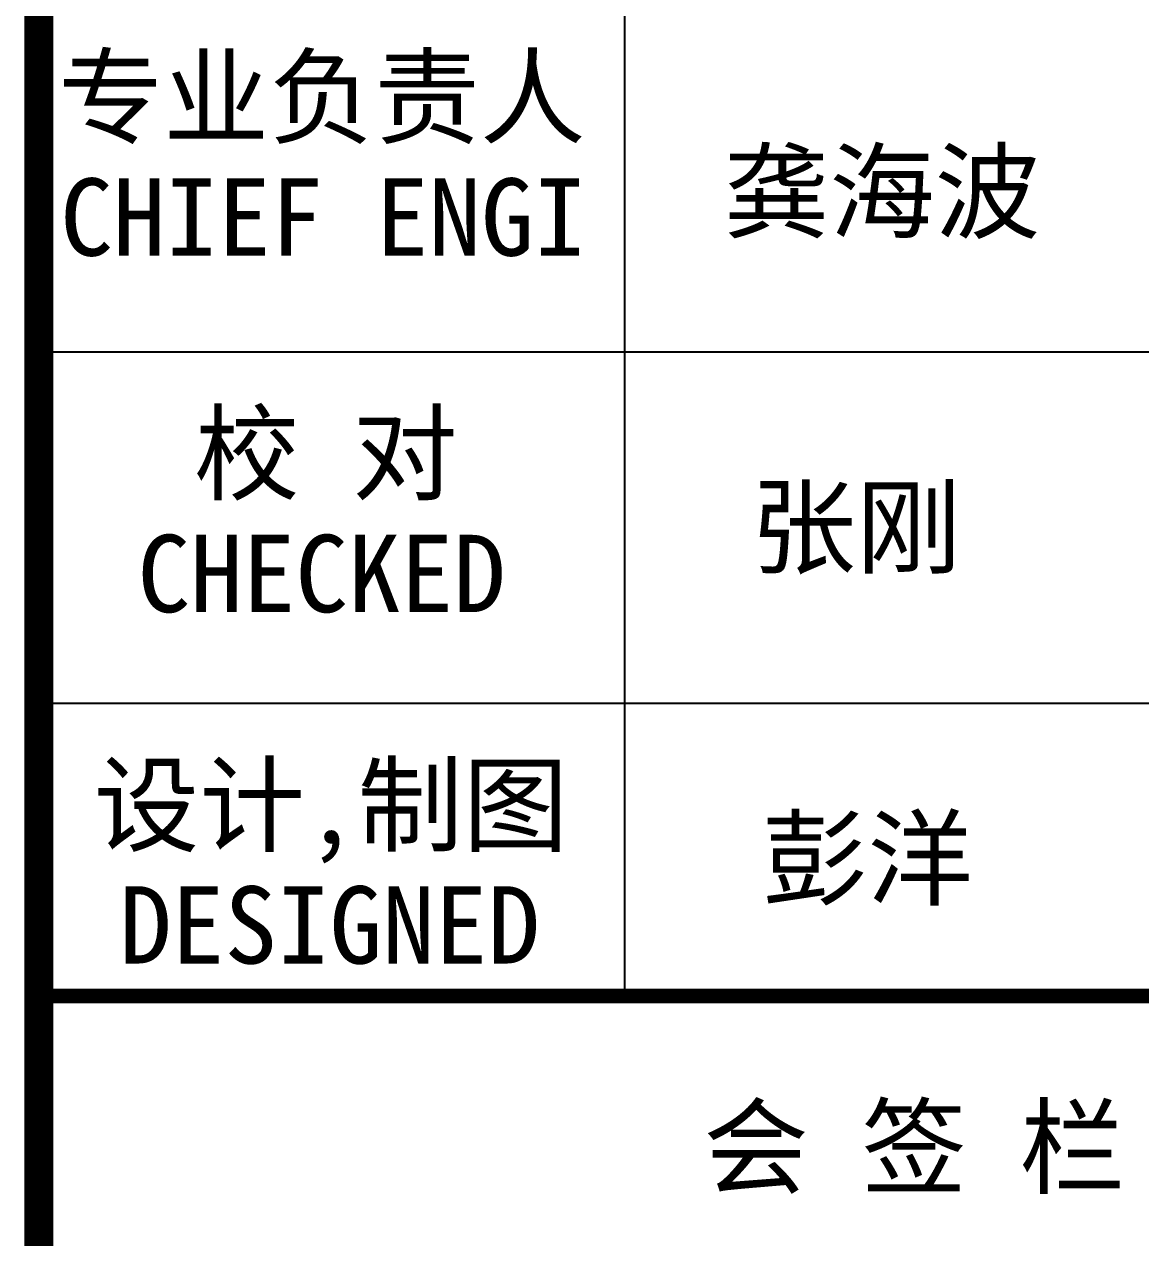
# Model space of a CAD drawing. Extents: x 32461 to 402082, y -617694 to 182569.
# Drawn here: x 248310 to 249259, y -6043 to -5012 of the extents above; entities that cross this region are included whole.
import ezdxf

# ---------------------------------------------------------------- set-up
doc = ezdxf.new("R2010")
doc.units = 0
doc.header["$LTSCALE"] = 1000
doc.header["$MEASUREMENT"] = 0
doc.layers.add('图框', color=4, linetype='CONTINUOUS')
doc.styles.add('STYLE-黑体', font='simhei.ttf')

msp = doc.modelspace()

# ---------------------------------------------------------------- linework, layer by layer
at = {"layer": '图框', "color": 0}
for p, q in [((248322.6, -5290.1), (249824.9, -5290.1)), ((248322.6, -5588.9), (249824.9, -5588.9))]:
    msp.add_line(p, q, dxfattribs=at)
at = {"layer": '图框', "color": 4, "const_width": 24.6}
msp.add_lwpolyline([(248322.6, -1956.8), (249824.9, -1956.8), (249824.9, -11956.8), (248322.6, -11956.8)], close=True, dxfattribs=at)
at = {"layer": '图框', "color": 0, "const_width": 12.5}
msp.add_lwpolyline([(248322.6, -4144.7), (249824.9, -4144.7), (249824.9, -6684.5), (248322.6, -6684.5)], close=True, dxfattribs=at)
msp.add_lwpolyline([(248322.6, -4144.7), (249824.9, -4144.7), (249824.9, -6684.5), (248322.6, -6684.5)], close=True, dxfattribs=at)
at = {"layer": '图框', "color": 0}
msp.add_lwpolyline([(248820.6, -5837.9), (248820.6, -4393.7)], dxfattribs=at)
at = {"layer": '图框', "color": 0, "const_width": 12.5}
msp.add_lwpolyline([(248322.6, -5837.9), (249824.9, -5837.9)], dxfattribs=at)

# ---------------------------------------------------------------- texts
at = {"layer": '图框', "color": 0, "style": 'STYLE-黑体'}
for s, p in [('专业负责人', (248338.9, -5106.3)), ('CHIEF ENGI', (248340.8, -5208.4)), ('校 对', (248454.5, -5409.4)), ('CHECKED  ', (248406.5, -5511.5)), ('设计,制图', (248369.4, -5708.2)), ('DESIGNED ', (248390.9, -5810.3)), ('会 签 栏', (248887.3, -5999.1))]:
    msp.add_text(s, height=65.74, dxfattribs=at).set_placement(p)
at = {"layer": '图框', "color": 4, "style": 'STYLE-黑体'}
for s, p in [('龚海波', (248904.8, -5186.9)), ('张刚', (248927.5, -5472)), ('彭洋', (248937.1, -5753.8))]:
    msp.add_text(s, height=65.74, dxfattribs=at).set_placement(p)

doc.saveas('drawing.dxf')
